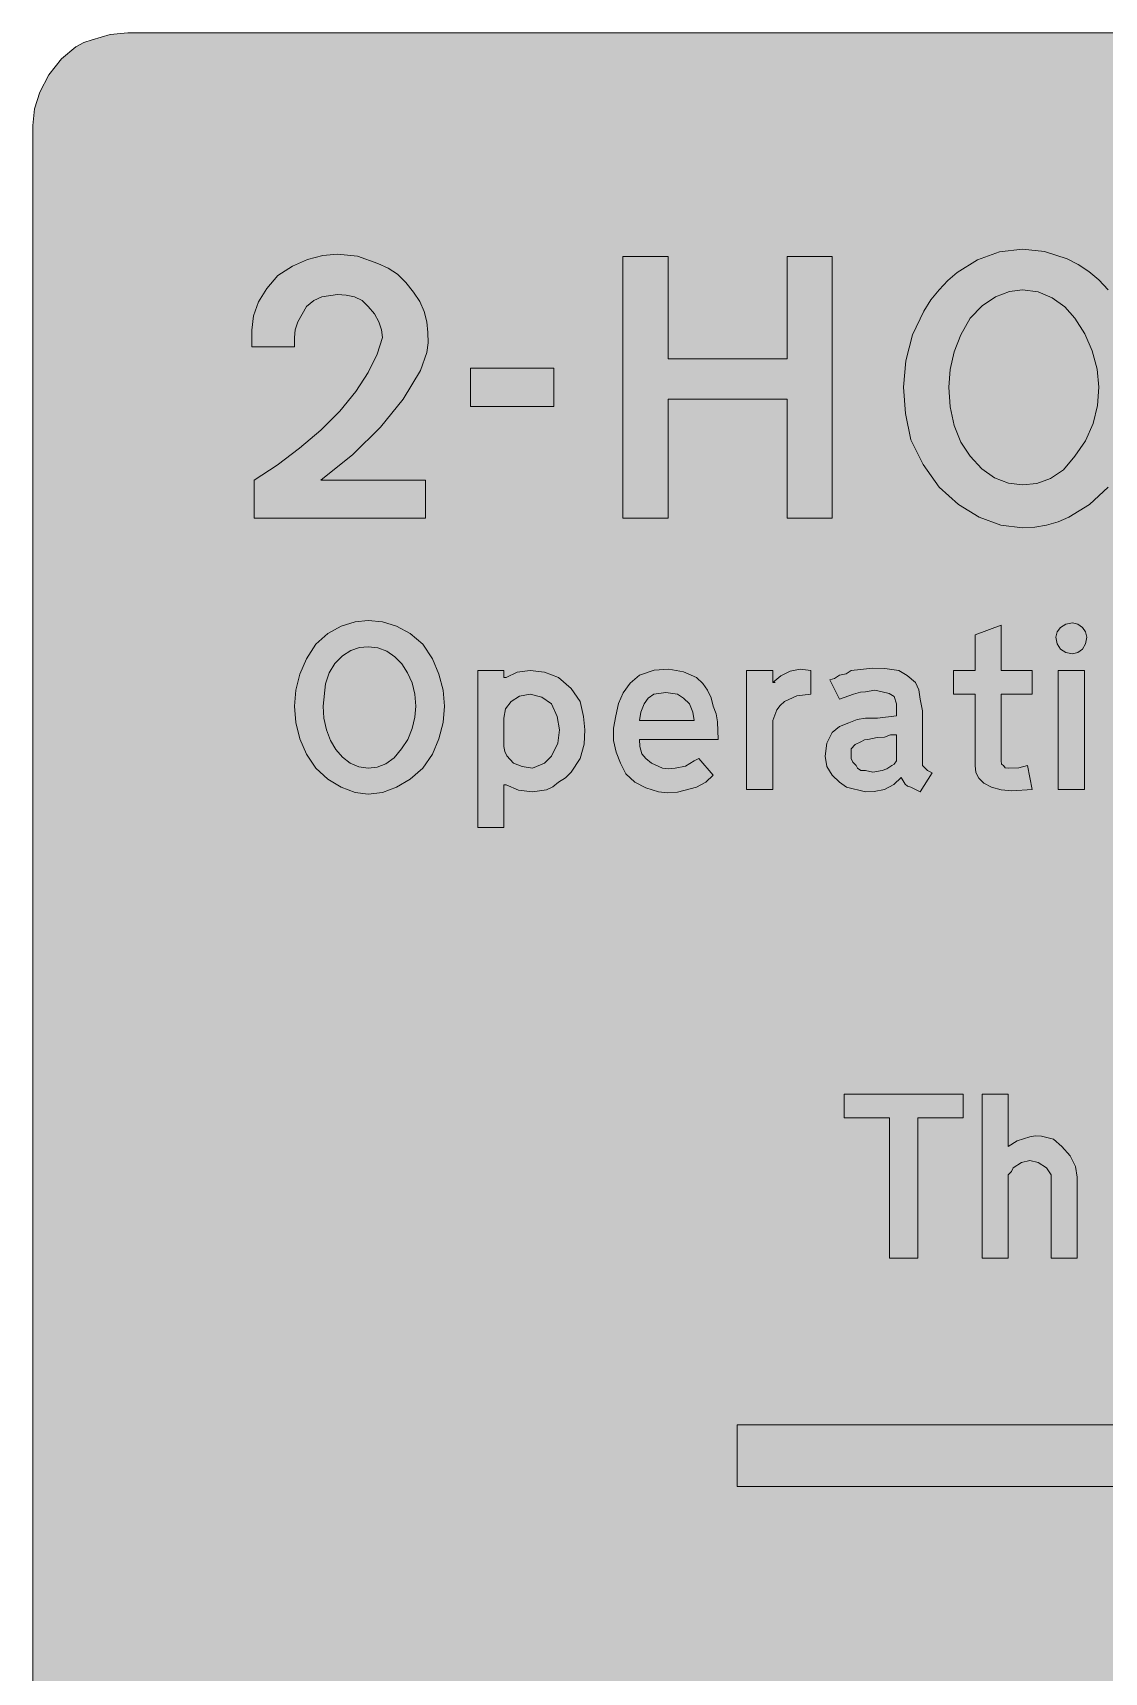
# Model space of a CAD drawing. Header units: metres. Extents: x 10 to 559, y 12 to 260.
# Drawn here: x 10.3 to 91.3, y 136.1 to 260.1 of the extents above; entities that cross this region are included whole.
import ezdxf

# ---------------------------------------------------------------- set-up
doc = ezdxf.new("R2010")
doc.units = ezdxf.units.M
for name, color, linetype, true_color in [('FILL_BLUE_0000FF', 7, 'Continuous', 0x0000ff), ('FILL_WHITE_FFFFFF', 7, 'Continuous', 0xffffff), ('STROKE_WHITE_FFFFFF', 7, 'Continuous', 0xffffff)]:
    doc.layers.add(name, color=color, linetype=linetype, true_color=true_color)

msp = doc.modelspace()

# ---------------------------------------------------------------- hatches: boundary and pattern name
at = {"layer": 'FILL_BLUE_0000FF', "true_color": 0x0000ff}
h = msp.add_hatch(color=7, dxfattribs=at)
h.dxf.hatch_style = 1
h.paths.add_polyline_path([(553.87, 259.97), (555.21, 259.58), (556.42, 258.96), (557.46, 258.12), (558.3, 256.98), (558.92, 255.74), (559.31, 254.42), (559.44, 253.08), (559.44, 19.26), (559.4, 17.91), (559.08, 16.56), (558.41, 15.32), (557.46, 14.22), (556.32, 13.28), (555.08, 12.6), (553.76, 12.2), (552.42, 12.06), (17.46, 12.06), (16.12, 12.19), (14.81, 12.6), (13.56, 13.28), (12.42, 14.22), (11.48, 15.36), (10.8, 16.61), (10.4, 17.92), (10.26, 19.26), (10.26, 253.08), (10.4, 254.34), (10.8, 255.6), (11.48, 256.93), (12.42, 258.12), (13.52, 259.04), (14.12, 259.36), (14.76, 259.56), (16.11, 259.97), (17.46, 260.1), (552.42, 260.1), (553.87, 259.97)])
at = {"layer": 'FILL_WHITE_FFFFFF', "true_color": 0xffffff}
h = msp.add_hatch(color=7, dxfattribs=at)
h.dxf.hatch_style = 1
h.paths.add_polyline_path([(26.82, 236.34), (26.82, 237.6), (26.95, 238.68), (27.34, 239.74), (27.96, 240.76), (28.8, 241.74), (29.91, 242.45), (31.05, 242.96), (32.19, 243.26), (33.3, 243.36), (34.83, 243.2), (36.36, 242.64), (37.14, 242.3), (37.84, 241.83), (38.49, 241.22), (39.06, 240.48), (39.53, 239.77), (39.87, 239.02), (40.07, 238.23), (40.14, 237.42), (40.18, 236.64), (40.07, 235.91), (39.6, 234.54), (38.29, 232.39), (36.56, 230.27), (34.46, 228.21), (32.04, 226.26), (39.96, 226.26), (39.96, 223.38), (27, 223.38), (27, 226.26), (28.75, 227.4), (30.44, 228.67), (32.04, 230.03), (33.48, 231.48), (34.69, 232.96), (35.64, 234.41), (36.31, 235.78), (36.72, 237.06), (36.65, 237.63), (36.45, 238.23), (36.11, 238.83), (35.64, 239.4), (35.17, 239.84), (34.6, 240.12), (33.97, 240.26), (33.3, 240.3), (32.13, 240.12), (31.53, 239.84), (30.96, 239.4), (30.31, 238.23), (30.12, 237.63), (30.06, 237.06), (30.06, 236.34), (26.82, 236.34)])
h = msp.add_hatch(color=7, dxfattribs=at)
h.dxf.hatch_style = 1
h.paths.add_polyline_path([(67.32, 232.38), (58.32, 232.38), (58.32, 223.38), (54.9, 223.38), (54.9, 243.18), (58.32, 243.18), (58.32, 235.44), (67.32, 235.44), (67.32, 243.18), (70.74, 243.18), (70.74, 223.38), (67.32, 223.38), (67.32, 232.38)])
h = msp.add_hatch(color=7, dxfattribs=at)
h.dxf.hatch_style = 1
h.paths.add_polyline_path([(88.51, 243), (89.35, 242.58), (90.15, 242.05), (90.91, 241.41), (91.62, 240.66), (92.81, 238.93), (93.27, 238), (93.6, 237.06), (93.94, 236.12), (94.16, 235.17), (94.32, 233.28), (94.13, 231.16), (93.58, 229.16), (92.73, 227.33), (91.62, 225.72), (90.2, 224.41), (88.65, 223.45), (87.82, 223.11), (86.96, 222.86), (86.07, 222.71), (85.14, 222.66), (83.5, 222.86), (81.85, 223.45), (80.28, 224.41), (78.84, 225.72), (77.62, 227.45), (76.68, 229.32), (76.27, 231.3), (76.14, 233.28), (76.31, 235.29), (76.81, 237.24), (77.66, 239.05), (78.21, 239.89), (78.84, 240.66), (79.48, 241.36), (80.18, 241.97), (81.72, 242.93), (83.4, 243.52), (85.14, 243.72), (86.81, 243.55), (88.51, 243)])
h.paths.add_polyline_path([(83.09, 240.12), (82.08, 239.45), (81.18, 238.5), (80.47, 237.25), (79.96, 235.96), (79.66, 234.63), (79.56, 233.28), (79.66, 231.81), (79.96, 230.4), (80.47, 229.13), (81.18, 228.06), (82.05, 227.12), (83.02, 226.44), (84.07, 226.04), (85.14, 225.9), (86.21, 226.01), (87.25, 226.37), (88.23, 227.04), (89.1, 228.06), (89.91, 229.23), (90.47, 230.54), (90.8, 231.91), (90.9, 233.28), (90.77, 234.65), (90.4, 236.03), (89.84, 237.33), (89.1, 238.5), (88.33, 239.37), (87.39, 240.05), (86.32, 240.5), (85.14, 240.66), (84.14, 240.53), (83.09, 240.12)], flags=16)
h = msp.add_hatch(color=7, dxfattribs=at)
h.dxf.hatch_style = 1
h.paths.add_polyline_path([(49.68, 234.72), (49.68, 231.84), (43.38, 231.84), (43.38, 234.72), (49.68, 234.72)])
h = msp.add_hatch(color=7, dxfattribs=at)
h.dxf.hatch_style = 1
h.paths.add_polyline_path([(37.78, 215.21), (38.8, 214.65), (39.78, 213.84), (40.49, 212.73), (40.99, 211.57), (41.3, 210.37), (41.4, 209.16), (41.3, 207.92), (40.99, 206.69), (40.49, 205.52), (39.78, 204.48), (38.8, 203.64), (37.78, 203.02), (36.72, 202.63), (35.64, 202.5), (34.64, 202.63), (33.59, 203.02), (32.58, 203.64), (31.68, 204.48), (30.97, 205.52), (30.46, 206.69), (30.16, 207.92), (30.06, 209.16), (30.16, 210.37), (30.46, 211.57), (30.97, 212.73), (31.68, 213.84), (32.58, 214.65), (33.59, 215.21), (34.64, 215.54), (35.64, 215.64), (36.72, 215.54), (37.78, 215.21)])
h.paths.add_polyline_path([(34.31, 213.37), (33.69, 212.98), (33.12, 212.4), (32.68, 211.67), (32.4, 210.85), (32.22, 209.16), (32.29, 208.24), (32.48, 207.37), (32.78, 206.57), (33.19, 205.88), (33.69, 205.3), (34.27, 204.86), (34.92, 204.58), (35.64, 204.48), (36.31, 204.55), (36.97, 204.8), (37.59, 205.24), (38.16, 205.92), (38.63, 206.65), (38.97, 207.47), (39.17, 208.32), (39.24, 209.16), (39.17, 210.08), (38.96, 210.93), (38.62, 211.69), (38.18, 212.36), (37.65, 212.9), (37.04, 213.31), (36.36, 213.57), (35.64, 213.66), (34.97, 213.59), (34.31, 213.37)], flags=16)
h = msp.add_hatch(color=7, dxfattribs=at)
h.dxf.hatch_style = 1
h.paths.add_polyline_path([(85.86, 202.86), (84.33, 202.75), (83.53, 202.83), (82.8, 203.04), (82.22, 203.34), (81.83, 203.72), (81.61, 204.15), (81.54, 204.66), (81.54, 210.06), (79.92, 210.06), (79.92, 211.86), (81.54, 211.86), (81.54, 214.56), (83.52, 215.28), (83.52, 211.86), (85.86, 211.86), (85.86, 210.06), (83.52, 210.06), (83.52, 205.02), (83.54, 204.77), (83.7, 204.66), (83.81, 204.5), (84.06, 204.48), (84.85, 204.5), (85.5, 204.66), (85.86, 202.86)])
h = msp.add_hatch(color=7, dxfattribs=at)
h.dxf.hatch_style = 1
h.paths.add_polyline_path([(89.91, 213.88), (89.66, 213.48), (89.32, 213.22), (88.92, 213.12), (88.42, 213.22), (88.02, 213.48), (87.76, 213.88), (87.66, 214.38), (87.76, 214.78), (88.02, 215.12), (88.42, 215.37), (88.92, 215.46), (89.32, 215.37), (89.66, 215.12), (89.91, 214.78), (90, 214.38), (89.91, 213.88)])
h = msp.add_hatch(color=7, dxfattribs=at)
h.dxf.hatch_style = 1
h.paths.add_polyline_path([(48.96, 211.72), (50.04, 211.32), (50.98, 210.49), (51.66, 209.52), (51.91, 208.37), (52.02, 207.36), (51.97, 206.28), (51.66, 205.2), (50.98, 204.16), (50.55, 203.73), (50.04, 203.4), (49.6, 203.06), (49.12, 202.84), (48.06, 202.68), (47, 202.81), (46.08, 203.22), (45.97, 203.22), (45.9, 203.22), (45.9, 199.98), (43.92, 199.98), (43.92, 211.86), (45.9, 211.86), (45.9, 211.32), (46.08, 211.32), (46.91, 211.72), (47.88, 211.86), (48.96, 211.72)])
h.paths.add_polyline_path([(45.9, 208.26), (45.9, 206.1), (45.96, 205.73), (46.12, 205.4), (46.62, 204.84), (47.27, 204.59), (48.06, 204.48), (48.98, 204.86), (49.5, 205.38), (49.98, 206.35), (50.11, 207.36), (49.93, 208.37), (49.5, 209.34), (48.76, 209.83), (47.88, 210.06), (47.09, 209.92), (46.44, 209.52), (46.03, 208.96), (45.9, 208.26)], flags=16)
h = msp.add_hatch(color=7, dxfattribs=at)
h.dxf.hatch_style = 1
h.paths.add_polyline_path([(55.8, 203.4), (55.12, 204.05), (54.72, 204.84), (54.39, 205.68), (54.2, 206.57), (54.19, 207.5), (54.36, 208.44), (54.57, 209.35), (54.92, 210.17), (55.45, 210.9), (56.16, 211.5), (57.27, 211.88), (58.39, 211.95), (59.48, 211.75), (60.48, 211.32), (60.96, 210.88), (61.31, 210.38), (61.57, 209.8), (61.74, 209.16), (61.95, 208.59), (62.05, 207.97), (62.1, 206.64), (56.16, 206.64), (56.18, 206.1), (56.34, 205.56), (56.63, 205.2), (57.06, 204.84), (57.89, 204.46), (58.35, 204.41), (58.86, 204.48), (59.65, 204.62), (60.3, 205.02), (60.66, 205.2), (61.74, 203.94), (61.18, 203.42), (60.48, 203.04), (59.04, 202.66), (58.3, 202.61), (57.6, 202.68), (56.63, 202.97), (55.8, 203.4)])
h.paths.add_polyline_path([(60.19, 208.71), (59.94, 209.34), (59.49, 209.77), (59.04, 210.06), (58.14, 210.2), (57.24, 210.06), (56.81, 209.77), (56.52, 209.34), (56.27, 208.71), (56.16, 208.08), (60.3, 208.08), (60.19, 208.71)], flags=16)
h = msp.add_hatch(color=7, dxfattribs=at)
h.dxf.hatch_style = 1
h.paths.add_polyline_path([(66.84, 211.46), (67.55, 211.82), (68.32, 211.97), (69.12, 211.86), (69.12, 210.06), (68.06, 209.93), (67.14, 209.52), (66.8, 209.22), (66.56, 208.87), (66.24, 208.08), (66.24, 202.86), (64.26, 202.86), (64.26, 211.86), (66.24, 211.86), (66.24, 210.96), (66.84, 211.46)])
h = msp.add_hatch(color=7, dxfattribs=at)
h.dxf.hatch_style = 1
h.paths.add_polyline_path([(76.44, 203.1), (76.25, 203.27), (75.96, 203.76), (75.4, 203.24), (74.7, 202.86), (73.91, 202.7), (73.26, 202.68), (71.82, 203.04), (71.28, 203.42), (70.74, 203.94), (70.34, 204.59), (70.2, 205.38), (70.34, 206.35), (70.74, 207.18), (71.3, 207.61), (72, 207.9), (72.63, 208.15), (73.26, 208.26), (74.16, 208.26), (75.6, 208.44), (75.6, 208.8), (75.6, 209.34), (75.42, 209.88), (75.04, 210.13), (74.52, 210.24), (73.96, 210.38), (73.26, 210.24), (72.88, 210.22), (72.36, 210.06), (71.28, 209.7), (70.56, 211.14), (70.92, 211.25), (71.28, 211.5), (71.8, 211.61), (72.18, 211.86), (73.8, 212.04), (74.72, 212.02), (75.78, 211.86), (76.41, 211.48), (77.04, 210.96), (77.29, 210.4), (77.4, 209.7), (77.56, 208.8), (77.58, 207.9), (77.58, 205.02), (77.58, 204.66), (77.94, 204.3), (78.3, 204.12), (77.4, 202.68), (76.68, 203.04), (76.44, 203.1)])
h.paths.add_polyline_path([(74.52, 204.3), (74.88, 204.41), (75.24, 204.66), (75.42, 204.77), (75.6, 205.02), (75.6, 205.38), (75.6, 207), (75.15, 206.98), (74.7, 206.82), (74.14, 206.8), (73.44, 206.64), (73.17, 206.62), (72.9, 206.46), (72.47, 206.26), (72.18, 205.92), (72.18, 205.2), (72.29, 204.93), (72.54, 204.66), (72.65, 204.48), (72.9, 204.3), (73.26, 204.3), (73.82, 204.17), (74.52, 204.3)], flags=16)
h = msp.add_hatch(color=7, dxfattribs=at)
h.dxf.hatch_style = 1
h.paths.add_polyline_path([(89.82, 211.86), (89.82, 202.86), (87.84, 202.86), (87.84, 211.86), (89.82, 211.86)])
h = msp.add_hatch(color=7, dxfattribs=at)
h.dxf.hatch_style = 1
h.paths.add_polyline_path([(80.64, 178.02), (77.22, 178.02), (77.22, 167.4), (75.06, 167.4), (75.06, 178.02), (71.64, 178.02), (71.64, 179.82), (80.64, 179.82), (80.64, 178.02)])
h = msp.add_hatch(color=7, dxfattribs=at)
h.dxf.hatch_style = 1
h.paths.add_polyline_path([(87.3, 173.7), (86.94, 174.24), (86.31, 174.65), (85.68, 174.78), (85.05, 174.65), (84.42, 174.24), (84.31, 173.97), (84.06, 173.7), (84.06, 172.98), (84.06, 167.4), (82.08, 167.4), (82.08, 179.82), (84.06, 179.82), (84.06, 175.86), (84.73, 176.29), (85.68, 176.58), (86.11, 176.65), (86.58, 176.63), (87.48, 176.4), (88.11, 175.84), (88.74, 175.14), (89.14, 174.33), (89.28, 173.52), (89.28, 167.4), (87.3, 167.4), (87.3, 172.98), (87.3, 173.7)])
h = msp.add_hatch(color=7, dxfattribs=at)
h.dxf.hatch_style = 1
h.paths.add_polyline_path([(492.3, 159.48), (499.32, 159.48), (506.34, 152.46), (499.32, 145.26), (492.3, 145.26), (496.98, 150.12), (63.54, 150.12), (63.54, 154.8), (496.98, 154.8), (492.3, 159.48)])

# ---------------------------------------------------------------- linework, layer by layer
at = {"layer": 'FILL_BLUE_0000FF', "lineweight": 0, "true_color": 0x0000ff}
msp.add_lwpolyline([(552.42, 12.06), (17.46, 12.06), (16.12, 12.19), (14.81, 12.6), (13.56, 13.28), (12.42, 14.22), (11.48, 15.36), (10.8, 16.61), (10.4, 17.92), (10.26, 19.26), (10.26, 253.08), (10.4, 254.34), (10.8, 255.6), (11.48, 256.93), (12.42, 258.12), (13.52, 259.04), (14.12, 259.36), (14.76, 259.56), (16.11, 259.97), (17.46, 260.1), (552.42, 260.1)], dxfattribs=at)
at = {"layer": 'FILL_WHITE_FFFFFF', "lineweight": 0, "true_color": 0xffffff}
for points in [[(26.82, 236.34), (26.82, 237.6), (26.95, 238.68), (27.34, 239.74), (27.96, 240.76), (28.8, 241.74), (29.91, 242.45), (31.05, 242.96), (32.19, 243.26), (33.3, 243.36), (34.83, 243.2), (36.36, 242.64), (37.14, 242.3), (37.84, 241.83), (38.49, 241.22), (39.06, 240.48), (39.53, 239.77), (39.87, 239.02), (40.07, 238.23), (40.14, 237.42), (40.18, 236.64), (40.07, 235.91), (39.6, 234.54), (38.29, 232.39), (36.56, 230.27), (34.46, 228.21), (32.04, 226.26), (39.96, 226.26), (39.96, 223.38), (27, 223.38), (27, 226.26), (28.75, 227.4), (30.44, 228.67), (32.04, 230.03), (33.48, 231.48), (34.69, 232.96), (35.64, 234.41), (36.31, 235.78), (36.72, 237.06), (36.65, 237.63), (36.45, 238.23), (36.11, 238.83), (35.64, 239.4), (35.17, 239.84), (34.6, 240.12), (33.97, 240.26), (33.3, 240.3), (32.13, 240.12), (31.53, 239.84), (30.96, 239.4), (30.31, 238.23), (30.12, 237.63), (30.06, 237.06), (30.06, 236.34)], [(67.32, 232.38), (58.32, 232.38), (58.32, 223.38), (54.9, 223.38), (54.9, 243.18), (58.32, 243.18), (58.32, 235.44), (67.32, 235.44), (67.32, 243.18), (70.74, 243.18), (70.74, 223.38), (67.32, 223.38)], [(83.09, 240.12), (82.08, 239.45), (81.18, 238.5), (80.47, 237.25), (79.96, 235.96), (79.66, 234.63), (79.56, 233.28), (79.66, 231.81), (79.96, 230.4), (80.47, 229.13), (81.18, 228.06), (82.05, 227.12), (83.02, 226.44), (84.07, 226.04), (85.14, 225.9), (86.21, 226.01), (87.25, 226.37), (88.23, 227.04), (89.1, 228.06), (89.91, 229.23), (90.47, 230.54), (90.8, 231.91), (90.9, 233.28), (90.77, 234.65), (90.4, 236.03), (89.84, 237.33), (89.1, 238.5), (88.33, 239.37), (87.39, 240.05), (86.32, 240.5), (85.14, 240.66), (84.14, 240.53)], [(49.68, 234.72), (49.68, 231.84), (43.38, 231.84), (43.38, 234.72)], [(37.78, 215.21), (38.8, 214.65), (39.78, 213.84), (40.49, 212.73), (40.99, 211.57), (41.3, 210.37), (41.4, 209.16), (41.3, 207.92), (40.99, 206.69), (40.49, 205.52), (39.78, 204.48), (38.8, 203.64), (37.78, 203.02), (36.72, 202.63), (35.64, 202.5), (34.64, 202.63), (33.59, 203.02), (32.58, 203.64), (31.68, 204.48), (30.97, 205.52), (30.46, 206.69), (30.16, 207.92), (30.06, 209.16), (30.16, 210.37), (30.46, 211.57), (30.97, 212.73), (31.68, 213.84), (32.58, 214.65), (33.59, 215.21), (34.64, 215.54), (35.64, 215.64), (36.72, 215.54)], [(85.86, 202.86), (84.33, 202.75), (83.53, 202.83), (82.8, 203.04), (82.22, 203.34), (81.83, 203.72), (81.61, 204.15), (81.54, 204.66), (81.54, 210.06), (79.92, 210.06), (79.92, 211.86), (81.54, 211.86), (81.54, 214.56), (83.52, 215.28), (83.52, 211.86), (85.86, 211.86), (85.86, 210.06), (83.52, 210.06), (83.52, 205.02), (83.54, 204.77), (83.7, 204.66), (83.81, 204.5), (84.06, 204.48), (84.85, 204.5), (85.5, 204.66)], [(89.91, 213.88), (89.66, 213.48), (89.32, 213.22), (88.92, 213.12), (88.42, 213.22), (88.02, 213.48), (87.76, 213.88), (87.66, 214.38), (87.76, 214.78), (88.02, 215.12), (88.42, 215.37), (88.92, 215.46), (89.32, 215.37), (89.66, 215.12), (89.91, 214.78), (90, 214.38)], [(34.31, 213.37), (33.69, 212.98), (33.12, 212.4), (32.68, 211.67), (32.4, 210.85), (32.22, 209.16), (32.29, 208.24), (32.48, 207.37), (32.78, 206.57), (33.19, 205.88), (33.69, 205.3), (34.27, 204.86), (34.92, 204.58), (35.64, 204.48), (36.31, 204.55), (36.97, 204.8), (37.59, 205.24), (38.16, 205.92), (38.63, 206.65), (38.97, 207.47), (39.17, 208.32), (39.24, 209.16), (39.17, 210.08), (38.96, 210.93), (38.62, 211.69), (38.18, 212.36), (37.65, 212.9), (37.04, 213.31), (36.36, 213.57), (35.64, 213.66), (34.97, 213.59)], [(48.96, 211.72), (50.04, 211.32), (50.98, 210.49), (51.66, 209.52), (51.91, 208.37), (52.02, 207.36), (51.97, 206.28), (51.66, 205.2), (50.98, 204.16), (50.55, 203.73), (50.04, 203.4), (49.6, 203.06), (49.12, 202.84), (48.06, 202.68), (47, 202.81), (46.08, 203.22), (45.97, 203.22), (45.9, 203.22), (45.9, 199.98), (43.92, 199.98), (43.92, 211.86), (45.9, 211.86), (45.9, 211.32), (46.08, 211.32), (46.91, 211.72), (47.88, 211.86)], [(55.8, 203.4), (55.12, 204.05), (54.72, 204.84), (54.39, 205.68), (54.2, 206.57), (54.19, 207.5), (54.36, 208.44), (54.57, 209.35), (54.92, 210.17), (55.45, 210.9), (56.16, 211.5), (57.27, 211.88), (58.39, 211.95), (59.48, 211.75), (60.48, 211.32), (60.96, 210.88), (61.31, 210.38), (61.57, 209.8), (61.74, 209.16), (61.95, 208.59), (62.05, 207.97), (62.1, 206.64), (56.16, 206.64), (56.18, 206.1), (56.34, 205.56), (56.63, 205.2), (57.06, 204.84), (57.89, 204.46), (58.35, 204.41), (58.86, 204.48), (59.65, 204.62), (60.3, 205.02), (60.66, 205.2), (61.74, 203.94), (61.18, 203.42), (60.48, 203.04), (59.04, 202.66), (58.3, 202.61), (57.6, 202.68), (56.63, 202.97)], [(66.84, 211.46), (67.55, 211.82), (68.32, 211.97), (69.12, 211.86), (69.12, 210.06), (68.06, 209.93), (67.14, 209.52), (66.8, 209.22), (66.56, 208.87), (66.24, 208.08), (66.24, 202.86), (64.26, 202.86), (64.26, 211.86), (66.24, 211.86), (66.24, 210.96)], [(76.44, 203.1), (76.25, 203.27), (75.96, 203.76), (75.4, 203.24), (74.7, 202.86), (73.91, 202.7), (73.26, 202.68), (71.82, 203.04), (71.28, 203.42), (70.74, 203.94), (70.34, 204.59), (70.2, 205.38), (70.34, 206.35), (70.74, 207.18), (71.3, 207.61), (72, 207.9), (72.63, 208.15), (73.26, 208.26), (74.16, 208.26), (75.6, 208.44), (75.6, 208.8), (75.6, 209.34), (75.42, 209.88), (75.04, 210.13), (74.52, 210.24), (73.96, 210.38), (73.26, 210.24), (72.88, 210.22), (72.36, 210.06), (71.28, 209.7), (70.56, 211.14), (70.92, 211.25), (71.28, 211.5), (71.8, 211.61), (72.18, 211.86), (73.8, 212.04), (74.72, 212.02), (75.78, 211.86), (76.41, 211.48), (77.04, 210.96), (77.29, 210.4), (77.4, 209.7), (77.56, 208.8), (77.58, 207.9), (77.58, 205.02), (77.58, 204.66), (77.94, 204.3), (78.3, 204.12), (77.4, 202.68), (76.68, 203.04)], [(89.82, 211.86), (89.82, 202.86), (87.84, 202.86), (87.84, 211.86)], [(45.9, 208.26), (45.9, 206.1), (45.96, 205.73), (46.12, 205.4), (46.62, 204.84), (47.27, 204.59), (48.06, 204.48), (48.98, 204.86), (49.5, 205.38), (49.98, 206.35), (50.11, 207.36), (49.93, 208.37), (49.5, 209.34), (48.76, 209.83), (47.88, 210.06), (47.09, 209.92), (46.44, 209.52), (46.03, 208.96)], [(60.19, 208.71), (59.94, 209.34), (59.49, 209.77), (59.04, 210.06), (58.14, 210.2), (57.24, 210.06), (56.81, 209.77), (56.52, 209.34), (56.27, 208.71), (56.16, 208.08), (60.3, 208.08)], [(74.52, 204.3), (74.88, 204.41), (75.24, 204.66), (75.42, 204.77), (75.6, 205.02), (75.6, 205.38), (75.6, 207), (75.15, 206.98), (74.7, 206.82), (74.14, 206.8), (73.44, 206.64), (73.17, 206.62), (72.9, 206.46), (72.47, 206.26), (72.18, 205.92), (72.18, 205.2), (72.29, 204.93), (72.54, 204.66), (72.65, 204.48), (72.9, 204.3), (73.26, 204.3), (73.82, 204.17)], [(80.64, 178.02), (77.22, 178.02), (77.22, 167.4), (75.06, 167.4), (75.06, 178.02), (71.64, 178.02), (71.64, 179.82), (80.64, 179.82)], [(87.3, 173.7), (86.94, 174.24), (86.31, 174.65), (85.68, 174.78), (85.05, 174.65), (84.42, 174.24), (84.31, 173.97), (84.06, 173.7), (84.06, 172.98), (84.06, 167.4), (82.08, 167.4), (82.08, 179.82), (84.06, 179.82), (84.06, 175.86), (84.73, 176.29), (85.68, 176.58), (86.11, 176.65), (86.58, 176.63), (87.48, 176.4), (88.11, 175.84), (88.74, 175.14), (89.14, 174.33), (89.28, 173.52), (89.28, 167.4), (87.3, 167.4), (87.3, 172.98)], [(492.3, 159.48), (499.32, 159.48), (506.34, 152.46), (499.32, 145.26), (492.3, 145.26), (496.98, 150.12), (63.54, 150.12), (63.54, 154.8), (496.98, 154.8)]]:
    msp.add_lwpolyline(points, close=True, dxfattribs=at)
msp.add_lwpolyline([(91.62, 225.72), (90.2, 224.41), (88.65, 223.45), (87.82, 223.11), (86.96, 222.86), (86.07, 222.71), (85.14, 222.66), (83.5, 222.86), (81.85, 223.45), (80.28, 224.41), (78.84, 225.72), (77.62, 227.45), (76.68, 229.32), (76.27, 231.3), (76.14, 233.28), (76.31, 235.29), (76.81, 237.24), (77.66, 239.05), (78.21, 239.89), (78.84, 240.66), (79.48, 241.36), (80.18, 241.97), (81.72, 242.93), (83.4, 243.52), (85.14, 243.72), (86.81, 243.55), (88.51, 243), (89.35, 242.58), (90.15, 242.05), (90.91, 241.41), (91.62, 240.66)], dxfattribs=at)
at = {"layer": 'STROKE_WHITE_FFFFFF', "lineweight": 0, "true_color": 0xffffff}
for points in [[(70.74, 223.38), (67.32, 223.38), (70.74, 223.38)], [(45.9, 211.86), (45.9, 211.5)], [(66.24, 210.96), (66.42, 210.96)]]:
    msp.add_lwpolyline(points, dxfattribs=at)

doc.saveas('drawing.dxf')
